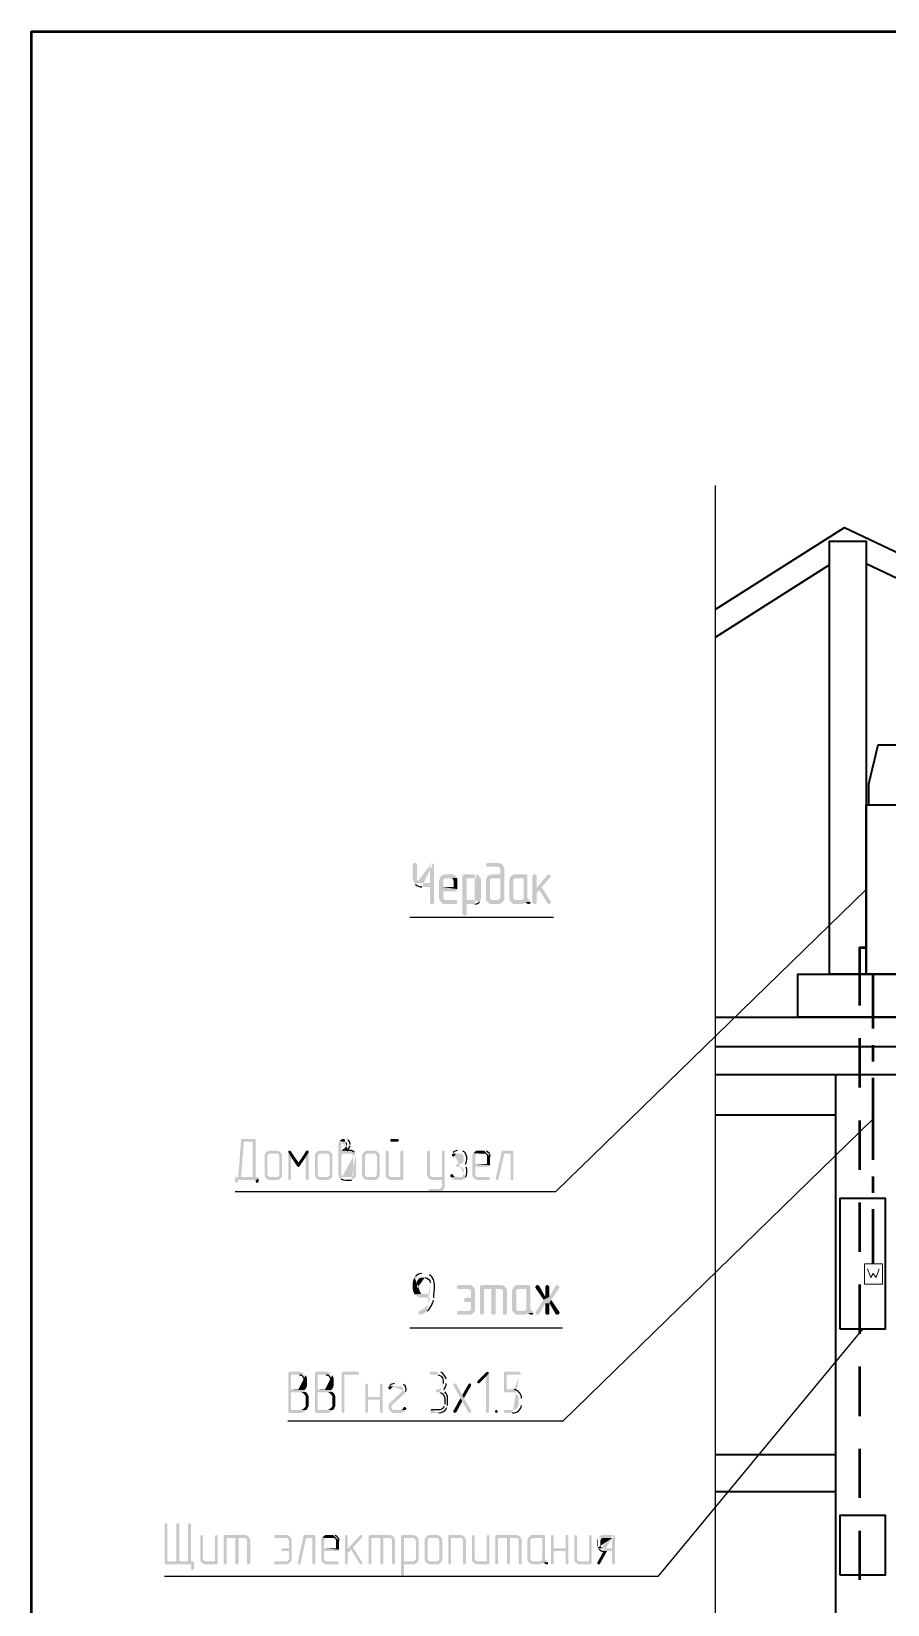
# Model space of a CAD drawing. Header units: millimetres. Extents: x -211 to 10565, y -2293 to 2244.
# Drawn here: x 4549.2 to 4614.4, y 141.4 to 261.1 of the extents above; entities that cross this region are included whole.
import ezdxf

# ---------------------------------------------------------------- set-up
doc = ezdxf.new("R2010")
doc.units = ezdxf.units.MM
doc.layers.add('PDF _Геометрия', color=7, linetype='Continuous')
doc.layers.add('PDF _Сплошная заливка', color=7, linetype='Continuous')

msp = doc.modelspace()

# ---------------------------------------------------------------- hatches: boundary and pattern name
at = {"layer": 'PDF _Сплошная заливка', "transparency": 33554559}
for points in [[(4578.39, 197.83), (4578.35, 197.83), (4578.27, 197.79), (4578.27, 197.77), (4578.22, 197.68), (4578.22, 196.63), (4578.25, 196.56), (4578.27, 196.44), (4578.29, 196.44), (4578.33, 196.35), (4578.37, 196.29), (4578.92, 196.31), (4578.88, 196.31), (4578.8, 196.33), (4578.73, 196.37), (4578.65, 196.44), (4578.63, 196.46), (4578.58, 196.54), (4578.54, 196.61), (4578.54, 197.73), (4578.5, 197.79), (4578.46, 197.81)], [(4584.7, 197.83), (4583.89, 197.83), (4583.83, 197.79), (4583.83, 197.77), (4583.79, 197.68), (4583.79, 197.66), (4583.83, 197.58), (4583.85, 197.56), (4583.96, 197.54), (4584.76, 197.54), (4584.83, 197.47), (4584.87, 197.45), (4584.89, 197.37), (4584.89, 196.96), (4584.25, 196.96), (4584.09, 196.92), (4584, 196.88), (4583.94, 196.82), (4583.92, 196.82), (4583.87, 196.73), (4583.83, 196.67), (4584.89, 196.67), (4584.89, 195.19), (4584.87, 195.12), (4584.83, 195.06), (4584.78, 195.02), (4584.7, 195), (4584.28, 195), (4583.83, 194.98), (4583.87, 194.91), (4583.94, 194.85), (4583.96, 194.83), (4584.02, 194.76), (4584.11, 194.72), (4584.19, 194.7), (4584.74, 194.7), (4584.83, 194.72), (4584.91, 194.74), (4585, 194.79), (4585.06, 194.85), (4585.12, 194.93), (4585.16, 195), (4585.19, 195.08), (4585.19, 197.47), (4585.14, 197.56), (4585.1, 197.62), (4585.06, 197.71), (4585.04, 197.73), (4584.95, 197.77), (4584.89, 197.81), (4584.8, 197.83)], [(4581.17, 196.96), (4580.68, 196.96), (4580.51, 196.92), (4580.45, 196.88), (4580.38, 196.82), (4580.36, 196.82), (4580.28, 196.65), (4580.26, 196.56), (4580.23, 196.48), (4580.23, 195.15), (4580.26, 195.06), (4580.28, 194.98), (4580.32, 194.91), (4580.38, 194.85), (4580.4, 194.83), (4580.47, 194.76), (4580.55, 194.72), (4580.64, 194.7), (4581.52, 194.7), (4581.59, 194.74), (4581.61, 194.76), (4581.63, 194.85), (4581.63, 194.89), (4581.59, 194.95), (4581.57, 194.98), (4581.48, 195), (4580.72, 195), (4580.59, 195.06), (4580.57, 195.1), (4580.55, 195.19), (4580.55, 195.67), (4581.48, 195.67), (4581.57, 195.7), (4581.63, 195.76), (4581.63, 195.84), (4580.55, 195.99), (4580.55, 196.54), (4580.59, 196.61), (4580.64, 196.65), (4580.72, 196.67), (4581.17, 196.67), (4581.59, 196.69), (4581.5, 196.82), (4581.48, 196.84), (4581.4, 196.9), (4581.33, 196.94), (4581.25, 196.96)], [(4581.59, 196.69), (4581.17, 196.67), (4581.21, 196.65), (4581.27, 196.61), (4581.31, 196.56), (4581.33, 196.48), (4581.33, 195.99), (4580.55, 195.99), (4581.63, 195.84), (4581.63, 196.61)], [(4583.37, 196.69), (4582.94, 196.67), (4582.99, 196.65), (4583.05, 196.61), (4583.09, 196.56), (4583.11, 196.5), (4583.11, 195.19), (4583.05, 195.06), (4583.03, 195.04), (4582.94, 195), (4582.33, 195), (4583.34, 194.93), (4583.39, 195.02), (4583.41, 195.1), (4583.41, 196.61)], [(4583.83, 196.67), (4583.81, 196.58), (4583.79, 196.48), (4583.79, 195.17), (4583.81, 195.06), (4583.83, 194.98), (4584.28, 195), (4584.15, 195.06), (4584.13, 195.1), (4584.11, 195.19), (4584.11, 196.54), (4584.15, 196.61), (4584.19, 196.65), (4584.28, 196.67), (4584.89, 196.67)], [(4585.65, 196.73), (4585.61, 196.65), (4585.59, 196.56), (4585.57, 196.48), (4585.57, 195.15), (4585.59, 195.06), (4585.61, 194.98), (4585.65, 194.91), (4585.71, 194.85), (4585.74, 194.83), (4585.8, 194.76), (4585.88, 194.72), (4585.97, 194.7), (4586.52, 194.7), (4586.6, 194.72), (4586.69, 194.74), (4586.75, 194.79), (4586.82, 194.85), (4587.2, 194.85), (4587.2, 194.87), (4587.15, 194.95), (4587.09, 195), (4586.05, 195), (4585.93, 195.06), (4585.91, 195.1), (4585.88, 195.19), (4585.88, 196.54), (4585.93, 196.61), (4585.97, 196.65), (4586.05, 196.67), (4586.67, 196.67)], [(4586.82, 196.96), (4586.01, 196.96), (4585.84, 196.92), (4585.78, 196.88), (4585.71, 196.82), (4585.69, 196.82), (4585.65, 196.73), (4586.67, 196.67), (4586.67, 195.19), (4586.65, 195.12), (4586.6, 195.06), (4586.58, 195.04), (4586.5, 195), (4586.05, 195), (4587.09, 195), (4587.07, 195), (4587.01, 195.06), (4586.98, 195.1), (4586.96, 195.19), (4586.96, 196.82), (4586.94, 196.9), (4586.9, 196.94)], [(4587.51, 196.96), (4587.47, 196.96), (4587.39, 196.92), (4587.39, 196.9), (4587.34, 196.82), (4587.34, 194.85), (4587.41, 194.72), (4587.43, 194.72), (4587.51, 194.7), (4587.53, 194.7), (4587.62, 194.74), (4587.64, 194.76), (4587.66, 194.85), (4587.66, 195.55), (4587.85, 195.78), (4587.66, 195.93), (4587.66, 196.86), (4587.62, 196.92), (4587.6, 196.94)], [(4588.59, 196.96), (4588.47, 196.9), (4587.66, 195.93), (4587.85, 195.78), (4588.47, 194.79), (4588.53, 194.72), (4588.59, 194.7), (4588.61, 194.7), (4588.7, 194.74), (4588.72, 194.79), (4588.74, 194.85), (4588.72, 194.93), (4588.04, 195.99), (4588.72, 196.75), (4588.76, 196.82), (4588.74, 196.84), (4588.7, 196.92), (4588.68, 196.94)], [(4587.2, 194.85), (4586.82, 194.85), (4586.82, 194.83), (4586.88, 194.76), (4587.01, 194.7), (4587.09, 194.7), (4587.15, 194.74), (4587.17, 194.76)], [(4566.27, 176.71), (4566.04, 176.61), (4566.04, 173.92), (4564.79, 173.92), (4564.72, 173.88), (4564.7, 173.79), (4564.7, 173.58), (4564.72, 173.5), (4564.81, 173.48), (4564.87, 173.5), (4564.91, 173.58), (4564.91, 173.69), (4566.27, 173.69), (4566.48, 173.79), (4566.48, 173.82), (4566.46, 173.9), (4566.37, 173.92), (4566.27, 173.92)], [(4566.16, 176.82), (4565.21, 176.82), (4565.17, 176.8), (4565.15, 176.71), (4564.94, 173.92), (4565.15, 173.92), (4565.36, 176.61), (4566.04, 176.61), (4566.27, 176.71), (4566.27, 176.74), (4566.23, 176.8)], [(4577.06, 176.82), (4576.59, 176.82), (4576.53, 176.78), (4576.51, 176.71), (4576.53, 176.63), (4576.62, 176.61), (4577.06, 176.61), (4577.14, 176.63), (4577.17, 176.71), (4577.12, 176.8)], [(4567.01, 175.72), (4566.97, 175.66), (4566.95, 175.57), (4566.95, 174.05), (4566.97, 173.96), (4567.01, 173.88), (4567.39, 173.92), (4567.31, 173.92), (4567.22, 173.98), (4567.18, 174.05), (4567.16, 174.13), (4567.16, 175.49), (4567.18, 175.57), (4567.22, 175.64), (4567.31, 175.7), (4567.83, 175.7)], [(4567.83, 175.93), (4567.28, 175.93), (4567.2, 175.89), (4567.14, 175.85), (4567.01, 175.72), (4567.83, 175.7), (4567.92, 175.7), (4568, 175.64), (4568.05, 175.57), (4568.07, 175.49), (4568.07, 174.13), (4568.05, 174.05), (4568, 173.98), (4567.92, 173.92), (4567.39, 173.92), (4567.01, 173.88), (4567.07, 173.82), (4567.2, 173.73), (4567.28, 173.69), (4567.92, 173.69), (4568, 173.71), (4568.09, 173.75), (4568.22, 173.88), (4568.26, 173.96), (4568.28, 174.05), (4568.28, 175.57), (4568.26, 175.66), (4568.22, 175.74), (4568.15, 175.8), (4568.09, 175.85), (4567.92, 175.93)], [(4568.85, 175.93), (4568.77, 175.91), (4568.74, 175.83), (4568.96, 175.44), (4569.42, 174.75), (4569.53, 175.02), (4568.93, 175.89), (4568.89, 175.93)], [(4568.74, 175.83), (4568.74, 173.79), (4568.77, 173.71), (4568.85, 173.69), (4568.93, 173.71), (4568.96, 173.79), (4568.96, 175.44)], [(4570.2, 175.93), (4570.16, 175.93), (4570.1, 175.89), (4569.53, 175.02), (4569.42, 174.75), (4569.44, 174.73), (4569.53, 174.68), (4569.55, 174.68), (4569.61, 174.75), (4570.08, 175.44), (4570.31, 175.83), (4570.27, 175.91)], [(4570.31, 175.83), (4570.08, 175.44), (4570.08, 173.79), (4570.12, 173.71), (4570.18, 173.69), (4570.27, 173.71), (4570.31, 173.79)], [(4570.84, 175.72), (4570.8, 175.66), (4570.78, 175.57), (4570.78, 174.05), (4570.8, 173.96), (4570.84, 173.88), (4571.22, 173.92), (4571.14, 173.92), (4571.05, 173.98), (4571.01, 174.05), (4570.99, 174.13), (4570.99, 175.49), (4571.01, 175.57), (4571.05, 175.64), (4571.14, 175.7), (4571.66, 175.7)], [(4571.66, 175.93), (4571.11, 175.93), (4571.03, 175.89), (4570.97, 175.85), (4570.9, 175.78), (4570.84, 175.72), (4571.66, 175.7), (4571.75, 175.7), (4571.83, 175.64), (4571.88, 175.57), (4571.9, 175.49), (4571.9, 174.13), (4571.88, 174.05), (4571.83, 173.98), (4571.75, 173.92), (4571.22, 173.92), (4570.84, 173.88), (4570.9, 173.82), (4571.03, 173.73), (4571.11, 173.69), (4571.75, 173.69), (4571.83, 173.71), (4571.92, 173.75), (4571.98, 173.82), (4572.05, 173.88), (4572.09, 173.96), (4572.11, 174.05), (4572.11, 175.57), (4572.09, 175.66), (4572.05, 175.74), (4571.98, 175.8), (4571.92, 175.85), (4571.83, 175.89), (4571.75, 175.93)], [(4574.44, 175.72), (4574.39, 175.66), (4574.37, 175.57), (4574.37, 174.05), (4574.39, 173.96), (4574.44, 173.88), (4574.82, 173.92), (4574.73, 173.92), (4574.65, 173.98), (4574.61, 174.05), (4574.58, 174.13), (4574.58, 175.49), (4574.61, 175.57), (4574.65, 175.64), (4574.73, 175.7), (4575.26, 175.7)], [(4575.26, 175.93), (4574.71, 175.93), (4574.63, 175.89), (4574.56, 175.85), (4574.44, 175.72), (4575.26, 175.7), (4575.35, 175.7), (4575.43, 175.64), (4575.47, 175.57), (4575.49, 175.49), (4575.49, 174.13), (4575.47, 174.05), (4575.43, 173.98), (4575.35, 173.92), (4574.82, 173.92), (4574.44, 173.88), (4574.5, 173.82), (4574.56, 173.77), (4574.63, 173.73), (4574.71, 173.69), (4575.35, 173.69), (4575.43, 173.71), (4575.52, 173.75), (4575.58, 173.82), (4575.64, 173.88), (4575.68, 173.96), (4575.71, 174.05), (4575.71, 175.57), (4575.68, 175.66), (4575.64, 175.74), (4575.58, 175.8), (4575.52, 175.85), (4575.35, 175.93)], [(4576.28, 175.93), (4576.19, 175.89), (4576.17, 175.83), (4576.17, 174.05), (4576.19, 173.96), (4576.23, 173.9), (4576.62, 173.92), (4576.53, 173.92), (4576.45, 173.98), (4576.4, 174.05), (4576.38, 174.13), (4576.38, 175.83), (4576.34, 175.91)], [(4577.4, 175.93), (4577.31, 175.89), (4577.29, 175.83), (4577.29, 173.92), (4576.62, 173.92), (4576.23, 173.9), (4576.3, 173.82), (4576.36, 173.77), (4576.53, 173.69), (4577.42, 173.69), (4577.48, 173.73), (4577.5, 173.79), (4577.5, 175.83), (4577.46, 175.91)], [(4579.43, 175.93), (4579.35, 175.89), (4579.32, 175.83), (4579.32, 174.05), (4579.35, 173.96), (4579.39, 173.9), (4579.77, 173.92), (4579.68, 173.92), (4579.6, 173.98), (4579.56, 174.05), (4579.54, 174.13), (4579.54, 175.83), (4579.49, 175.91)], [(4580.55, 175.93), (4580.47, 175.89), (4580.45, 175.83), (4580.45, 173.92), (4579.77, 173.92), (4579.39, 173.9), (4579.45, 173.82), (4579.51, 173.77), (4579.68, 173.69), (4580.45, 173.69), (4580.45, 173.24), (4580.42, 173.16), (4580.38, 173.07), (4580.3, 173.03), (4580.21, 173.01), (4579.54, 173.01), (4579.45, 172.99), (4579.43, 172.91), (4579.45, 172.82), (4579.54, 172.8), (4580.3, 172.8), (4580.38, 172.82), (4580.47, 172.86), (4580.53, 172.93), (4580.59, 172.99), (4580.64, 173.07), (4580.66, 173.16), (4580.66, 175.83), (4580.62, 175.91)], [(4581.25, 175.7), (4581.21, 175.61), (4581.21, 175.59), (4581.23, 175.51), (4581.31, 175.47), (4581.36, 175.49), (4581.38, 175.49), (4581.42, 175.55), (4581.44, 175.59), (4581.5, 175.66), (4581.55, 175.7), (4581.86, 175.7)], [(4582.84, 175.72), (4582.79, 175.66), (4582.77, 175.57), (4582.77, 174.05), (4582.79, 173.96), (4582.84, 173.88), (4582.9, 173.82), (4582.96, 173.77), (4583.05, 173.73), (4583.11, 173.69), (4584, 173.69), (4584.09, 173.73), (4584.11, 173.79), (4584.06, 173.88), (4584, 173.92), (4583.13, 173.92), (4583.05, 173.98), (4583.01, 174.05), (4582.99, 174.13), (4582.99, 174.7), (4584.02, 174.7), (4584.09, 174.73), (4584.11, 174.81), (4582.99, 174.92), (4582.99, 175.49), (4583.01, 175.57), (4583.05, 175.64), (4583.13, 175.7), (4583.66, 175.7)], [(4585.78, 175.93), (4585.1, 175.93), (4585.04, 175.91), (4585, 175.85), (4584.55, 173.82), (4584.55, 173.79), (4584.57, 173.71), (4584.66, 173.69), (4584.72, 173.71), (4584.76, 173.77), (4585.19, 175.7), (4585.67, 175.7), (4585.88, 175.83), (4585.88, 175.85), (4585.86, 175.91)], [(4585.88, 175.83), (4585.67, 175.7), (4585.67, 173.79), (4585.69, 173.71), (4585.78, 173.69), (4585.86, 173.71), (4585.88, 173.79)], [(4566.48, 173.79), (4566.27, 173.69), (4566.27, 173.58), (4566.29, 173.5), (4566.37, 173.48), (4566.46, 173.5), (4566.48, 173.58)], [(4581.21, 174.15), (4581.12, 174.11), (4581.08, 174.05), (4581.08, 174.01), (4581.1, 173.98), (4581.14, 173.9), (4581.52, 173.92), (4581.46, 173.92), (4581.38, 173.96), (4581.33, 174.01), (4581.29, 174.07), (4581.27, 174.11)], [(4582.5, 165.69), (4581.67, 165.69), (4581.61, 165.63), (4581.57, 165.54), (4581.57, 165.5), (4581.61, 165.44), (4581.63, 165.41), (4581.74, 165.39), (4582.5, 165.39), (4582.54, 165.37), (4582.6, 165.33), (4582.65, 165.29), (4582.67, 165.2), (4582.67, 164.72), (4582.27, 164.72), (4582.22, 164.7), (4582.16, 164.65), (4582.14, 164.63), (4582.12, 164.57), (4582.12, 164.53), (4582.16, 164.44), (4582.18, 164.42), (4582.27, 164.4), (4582.67, 164.4), (4582.67, 163.91), (4582.65, 163.85), (4582.6, 163.79), (4582.58, 163.76), (4582.5, 163.72), (4581.67, 163.72), (4581.61, 163.68), (4581.61, 163.66), (4581.57, 163.57), (4581.57, 163.55), (4581.61, 163.47), (4581.63, 163.45), (4581.74, 163.43), (4582.52, 163.43), (4582.6, 163.45), (4582.69, 163.47), (4582.75, 163.51), (4582.84, 163.57), (4582.86, 163.57), (4582.9, 163.66), (4582.94, 163.72), (4582.96, 163.81), (4582.96, 165.33), (4582.92, 165.41), (4582.84, 165.54), (4582.82, 165.56), (4582.73, 165.63), (4582.67, 165.67), (4582.58, 165.69)], [(4584.91, 165.69), (4583.49, 165.69), (4583.41, 165.67), (4583.37, 165.63), (4583.34, 165.54), (4583.34, 163.57), (4583.37, 163.53), (4583.41, 163.45), (4583.43, 163.45), (4583.51, 163.43), (4583.54, 163.43), (4583.62, 163.47), (4583.64, 163.49), (4583.66, 163.57), (4583.66, 165.39), (4584.91, 165.39), (4585.35, 165.41), (4585.31, 165.48), (4585.25, 165.54), (4585.25, 165.56), (4585.16, 165.63), (4585.1, 165.67), (4585.02, 165.69)], [(4584.53, 165.39), (4584.21, 165.39), (4584.21, 163.57), (4584.23, 163.53), (4584.28, 163.45), (4584.3, 163.45), (4584.38, 163.43), (4584.4, 163.43), (4584.49, 163.47), (4584.51, 163.49), (4584.53, 163.57)], [(4585.35, 165.41), (4584.91, 165.39), (4584.97, 165.37), (4585.04, 165.33), (4585.08, 165.29), (4585.1, 165.2), (4585.1, 163.53), (4585.14, 163.45), (4585.16, 163.45), (4585.25, 163.43), (4585.29, 163.43), (4585.35, 163.47), (4585.38, 163.49), (4585.4, 163.57), (4585.4, 165.33)], [(4585.86, 165.46), (4585.82, 165.37), (4585.8, 165.29), (4585.78, 165.2), (4585.78, 163.87), (4585.8, 163.79), (4585.82, 163.7), (4585.86, 163.64), (4585.93, 163.57), (4585.95, 163.55), (4586.01, 163.49), (4586.1, 163.45), (4586.18, 163.43), (4586.73, 163.43), (4586.82, 163.45), (4586.9, 163.47), (4586.96, 163.51), (4587.03, 163.57), (4587.41, 163.57), (4587.41, 163.59), (4587.37, 163.68), (4587.3, 163.72), (4586.26, 163.72), (4586.14, 163.79), (4586.12, 163.83), (4586.1, 163.91), (4586.1, 165.27), (4586.14, 165.33), (4586.18, 165.37), (4586.26, 165.39), (4586.88, 165.39)], [(4587.03, 165.69), (4586.22, 165.69), (4586.14, 165.67), (4586.05, 165.65), (4585.99, 165.61), (4585.93, 165.54), (4585.91, 165.54), (4585.86, 165.46), (4586.88, 165.39), (4586.88, 163.91), (4586.86, 163.85), (4586.82, 163.79), (4586.79, 163.76), (4586.71, 163.72), (4586.26, 163.72), (4587.3, 163.72), (4587.28, 163.72), (4587.22, 163.79), (4587.2, 163.83), (4587.17, 163.91), (4587.17, 165.54), (4587.15, 165.63), (4587.11, 165.67)], [(4587.72, 165.69), (4587.68, 165.69), (4587.6, 165.63), (4587.56, 165.54), (4587.56, 165.5), (4587.58, 165.46), (4588.19, 164.57), (4588.63, 164.8), (4588.32, 164.8), (4587.85, 165.63), (4587.81, 165.67)], [(4589.23, 165.69), (4589.14, 165.67), (4589.12, 165.63), (4588.63, 164.8), (4588.19, 164.57), (4587.6, 163.66), (4587.56, 163.59), (4587.58, 163.55), (4587.62, 163.47), (4587.64, 163.45), (4587.72, 163.43), (4587.79, 163.45), (4587.85, 163.49), (4588.32, 164.31), (4588.63, 164.31), (4588.76, 164.57), (4589.38, 165.46), (4589.4, 165.54), (4589.4, 165.58), (4589.33, 165.65), (4589.31, 165.67)], [(4588.47, 165.69), (4588.44, 165.69), (4588.36, 165.65), (4588.34, 165.63), (4588.32, 165.54), (4588.32, 164.8), (4588.63, 164.8), (4588.63, 165.54), (4588.61, 165.58), (4588.57, 165.65), (4588.55, 165.67)], [(4588.63, 164.31), (4588.32, 164.31), (4588.32, 163.53), (4588.38, 163.45), (4588.47, 163.43), (4588.51, 163.43), (4588.59, 163.47), (4588.61, 163.49), (4588.63, 163.57)], [(4588.76, 164.57), (4588.63, 164.31), (4589.1, 163.49), (4589.16, 163.45), (4589.23, 163.43), (4589.27, 163.43), (4589.33, 163.47), (4589.38, 163.49), (4589.4, 163.57), (4589.4, 163.62), (4589.38, 163.66)], [(4587.41, 163.57), (4587.03, 163.57), (4587.03, 163.55), (4587.09, 163.49), (4587.13, 163.47), (4587.22, 163.43), (4587.3, 163.43), (4587.37, 163.47), (4587.39, 163.49)], [(4569.53, 159.09), (4568.83, 159.09), (4568.77, 159.07), (4568.74, 158.98), (4568.74, 156.04), (4568.77, 155.98), (4568.85, 155.96), (4569.7, 155.96), (4569.87, 156), (4569.95, 156.04), (4570.03, 156.1), (4570.1, 156.17), (4568.96, 156.19), (4568.96, 157.52), (4569.63, 157.52), (4570.08, 157.56), (4570.01, 157.63), (4569.95, 157.67), (4569.97, 157.69), (4568.96, 157.75), (4568.96, 158.88), (4569.53, 158.88), (4569.99, 158.9), (4569.93, 158.96), (4569.87, 159), (4569.78, 159.05), (4569.61, 159.09)], [(4571.56, 159.09), (4570.86, 159.09), (4570.8, 159.07), (4570.78, 158.98), (4570.78, 156.04), (4570.8, 155.98), (4570.88, 155.96), (4571.73, 155.96), (4571.9, 156), (4571.98, 156.04), (4572.07, 156.1), (4572.13, 156.17), (4570.99, 156.19), (4570.99, 157.52), (4571.66, 157.52), (4572.11, 157.56), (4572.05, 157.63), (4571.98, 157.67), (4572, 157.69), (4570.99, 157.75), (4570.99, 158.88), (4571.56, 158.88), (4572.02, 158.9), (4571.96, 158.96), (4571.9, 159), (4571.81, 159.05), (4571.64, 159.09)], [(4574.03, 159.09), (4572.89, 159.09), (4572.83, 159.07), (4572.81, 158.98), (4572.81, 156.06), (4572.83, 155.98), (4572.91, 155.96), (4573, 155.98), (4573.02, 156.06), (4573.02, 158.88), (4574.03, 158.88), (4574.12, 158.9), (4574.14, 158.98), (4574.1, 159.07)], [(4574.71, 158.2), (4574.63, 158.16), (4574.61, 158.09), (4574.61, 156.06), (4574.63, 155.98), (4574.71, 155.96), (4574.8, 155.98), (4574.82, 156.06), (4574.82, 156.97), (4575.73, 156.97), (4574.82, 157.18), (4574.82, 158.09), (4574.77, 158.18)], [(4575.83, 158.2), (4575.75, 158.16), (4575.73, 158.09), (4575.73, 157.18), (4574.82, 157.18), (4575.73, 156.97), (4575.73, 156.06), (4575.75, 155.98), (4575.83, 155.96), (4575.92, 155.98), (4575.94, 156.06), (4575.94, 158.09), (4575.9, 158.18)], [(4581.44, 158.2), (4581.36, 158.18), (4581.31, 158.09), (4581.33, 158.03), (4581.86, 157.08), (4581.99, 156.84), (4582.46, 156.02), (4582.48, 156), (4582.56, 155.96), (4582.65, 155.98), (4582.67, 156.06), (4582.67, 156.13), (4582.12, 157.08), (4581.99, 157.31), (4581.55, 158.14), (4581.52, 158.18)], [(4582.56, 158.2), (4582.5, 158.18), (4582.46, 158.14), (4581.99, 157.31), (4582.12, 157.08), (4582.67, 158.03), (4582.67, 158.09), (4582.65, 158.18)], [(4583.92, 159.09), (4583.83, 159.07), (4583.15, 158.39), (4583.13, 158.3), (4583.15, 158.24), (4583.24, 158.2), (4583.32, 158.24), (4583.79, 158.71), (4584.02, 158.98), (4583.98, 159.07)], [(4584.02, 158.98), (4583.79, 158.71), (4583.79, 156.06), (4583.83, 155.98), (4583.92, 155.96), (4583.98, 155.98), (4584, 155.98), (4584.02, 156.06)], [(4570.08, 157.56), (4569.63, 157.52), (4569.72, 157.52), (4569.8, 157.5), (4569.87, 157.46), (4569.95, 157.39), (4569.99, 157.33), (4570.06, 157.25), (4570.08, 157.16), (4570.08, 156.53), (4570.06, 156.44), (4570.01, 156.38), (4569.95, 156.32), (4569.89, 156.25), (4569.8, 156.21), (4569.72, 156.19), (4568.96, 156.19), (4570.1, 156.17), (4570.16, 156.23), (4570.2, 156.29), (4570.25, 156.38), (4570.29, 156.46), (4570.31, 156.55), (4570.31, 157.16), (4570.29, 157.25), (4570.25, 157.33), (4570.2, 157.42), (4570.2, 157.44), (4570.14, 157.5)], [(4572.11, 157.56), (4571.66, 157.52), (4571.75, 157.52), (4571.83, 157.5), (4571.9, 157.46), (4571.98, 157.39), (4572.02, 157.33), (4572.09, 157.25), (4572.11, 157.16), (4572.11, 156.53), (4572.09, 156.44), (4572.05, 156.38), (4571.98, 156.32), (4571.92, 156.25), (4571.83, 156.21), (4571.75, 156.19), (4570.99, 156.19), (4572.13, 156.17), (4572.19, 156.23), (4572.24, 156.29), (4572.32, 156.46), (4572.34, 156.55), (4572.34, 157.16), (4572.32, 157.25), (4572.24, 157.42), (4572.24, 157.44), (4572.17, 157.5)], [(4576.4, 157.97), (4576.38, 157.9), (4576.36, 157.86), (4576.4, 157.78), (4576.49, 157.75), (4576.53, 157.75), (4576.62, 157.88), (4576.68, 157.92), (4576.74, 157.97), (4577.27, 157.97)], [(4581.86, 157.08), (4581.33, 156.13), (4581.31, 156.06), (4581.36, 155.98), (4581.44, 155.96), (4581.5, 155.98), (4581.55, 156.02), (4581.99, 156.84)], [(4577.61, 156.4), (4577.57, 156.4), (4577.5, 156.34), (4577.48, 156.27), (4577.42, 156.23), (4577.36, 156.19), (4576.83, 156.19), (4577.67, 156.17), (4577.72, 156.25), (4577.74, 156.29), (4577.69, 156.38)], [(4584.59, 156.19), (4584.66, 156.15), (4584.7, 156.06), (4584.68, 156), (4584.59, 155.96), (4584.51, 155.98), (4584.49, 156.06), (4584.51, 156.15), (4584.57, 156.19)], [(4559.43, 147.56), (4559.35, 147.53), (4559.33, 147.45), (4559.33, 144.51), (4559.35, 144.44), (4559.43, 144.42), (4561.34, 144.42), (4561.34, 144.09), (4561.38, 144), (4561.44, 143.98), (4561.53, 144.02), (4561.57, 144.09), (4561.57, 144.55), (4561.53, 144.64), (4561.44, 144.66), (4559.54, 144.66), (4559.54, 147.45), (4559.5, 147.53)], [(4560.32, 147.56), (4560.26, 147.53), (4560.22, 147.45), (4560.22, 144.66), (4559.54, 144.66), (4560.45, 144.66), (4560.45, 147.45), (4560.41, 147.53)], [(4561.23, 147.56), (4561.15, 147.53), (4561.11, 147.45), (4561.11, 144.66), (4560.45, 144.66), (4561.34, 144.66), (4561.34, 147.45), (4561.3, 147.53)], [(4562.14, 146.67), (4562.06, 146.62), (4562.04, 146.56), (4562.04, 144.78), (4562.06, 144.7), (4562.1, 144.61), (4562.48, 144.66), (4562.4, 144.66), (4562.31, 144.72), (4562.27, 144.78), (4562.25, 144.87), (4562.25, 146.56), (4562.21, 146.65)], [(4563.26, 146.67), (4563.18, 146.62), (4563.16, 146.56), (4563.16, 144.66), (4562.48, 144.66), (4562.1, 144.61), (4562.16, 144.55), (4562.23, 144.51), (4562.29, 144.47), (4562.37, 144.42), (4563.28, 144.42), (4563.35, 144.47), (4563.37, 144.53), (4563.37, 146.56), (4563.33, 146.65)], [(4565.4, 146.67), (4563.92, 146.67), (4563.86, 146.62), (4563.83, 146.56), (4563.83, 144.53), (4563.86, 144.44), (4563.94, 144.42), (4564.03, 144.44), (4564.05, 144.53), (4564.05, 146.43), (4565.4, 146.43), (4565.78, 146.48), (4565.72, 146.54), (4565.65, 146.58), (4565.49, 146.67)], [(4564.96, 146.43), (4564.72, 146.43), (4564.72, 144.53), (4564.77, 144.44), (4564.83, 144.42), (4564.91, 144.44), (4564.96, 144.53)], [(4565.78, 146.48), (4565.4, 146.43), (4565.49, 146.43), (4565.61, 146.31), (4565.61, 144.53), (4565.65, 144.44), (4565.74, 144.42), (4565.8, 144.44), (4565.82, 144.44), (4565.85, 144.53), (4565.85, 146.31), (4565.8, 146.39)], [(4568.55, 146.67), (4567.75, 146.67), (4567.69, 146.62), (4567.66, 146.56), (4567.69, 146.48), (4567.77, 146.43), (4568.64, 146.43), (4568.72, 146.37), (4568.77, 146.31), (4568.79, 146.22), (4568.79, 145.65), (4568.32, 145.65), (4568.24, 145.61), (4568.22, 145.55), (4568.24, 145.46), (4568.26, 145.46), (4568.32, 145.44), (4568.79, 145.44), (4568.79, 144.87), (4568.77, 144.78), (4568.72, 144.72), (4568.64, 144.66), (4567.75, 144.66), (4567.69, 144.61), (4567.66, 144.53), (4567.69, 144.44), (4567.77, 144.42), (4568.64, 144.42), (4568.72, 144.47), (4568.81, 144.49), (4568.87, 144.55), (4568.93, 144.61), (4568.98, 144.7), (4569, 144.78), (4569, 146.31), (4568.98, 146.39), (4568.93, 146.48), (4568.87, 146.54), (4568.81, 146.58), (4568.64, 146.67)], [(4570.69, 146.67), (4570.01, 146.67), (4569.95, 146.65), (4569.91, 146.58), (4569.46, 144.55), (4569.46, 144.53), (4569.48, 144.44), (4569.57, 144.42), (4569.63, 144.44), (4569.68, 144.51), (4570.1, 146.43), (4570.59, 146.43), (4570.8, 146.56), (4570.8, 146.58), (4570.78, 146.65)], [(4570.8, 146.56), (4570.59, 146.43), (4570.59, 144.53), (4570.61, 144.44), (4570.69, 144.42), (4570.78, 144.44), (4570.8, 144.53)], [(4571.33, 146.45), (4571.28, 146.39), (4571.26, 146.31), (4571.26, 144.78), (4571.28, 144.7), (4571.33, 144.61), (4571.39, 144.55), (4571.45, 144.51), (4571.54, 144.47), (4571.6, 144.42), (4572.49, 144.42), (4572.57, 144.47), (4572.6, 144.53), (4572.55, 144.61), (4572.49, 144.66), (4571.62, 144.66), (4571.54, 144.72), (4571.49, 144.78), (4571.47, 144.87), (4571.47, 145.44), (4572.51, 145.44), (4572.57, 145.46), (4572.6, 145.55), (4571.47, 145.65), (4571.47, 146.22), (4571.49, 146.31), (4571.54, 146.37), (4571.62, 146.43), (4572.15, 146.43)], [(4573.17, 146.67), (4573.08, 146.62), (4573.06, 146.56), (4573.06, 144.53), (4573.08, 144.44), (4573.17, 144.42), (4573.25, 144.44), (4573.27, 144.53), (4573.27, 145.27), (4573.53, 145.55), (4573.27, 145.61), (4573.27, 146.56), (4573.25, 146.65)], [(4574.29, 146.67), (4574.2, 146.62), (4573.27, 145.61), (4573.53, 145.55), (4574.2, 144.47), (4574.22, 144.44), (4574.29, 144.42), (4574.37, 144.44), (4574.39, 144.53), (4574.37, 144.59), (4573.67, 145.71), (4574.37, 146.48), (4574.39, 146.54), (4574.39, 146.56), (4574.37, 146.62)], [(4576.43, 146.67), (4574.94, 146.67), (4574.88, 146.62), (4574.86, 146.56), (4574.86, 144.53), (4574.88, 144.44), (4574.97, 144.42), (4575.05, 144.44), (4575.07, 144.53), (4575.07, 146.43), (4576.43, 146.43), (4576.81, 146.48), (4576.74, 146.54), (4576.68, 146.58), (4576.59, 146.62), (4576.51, 146.67)], [(4575.98, 146.43), (4575.75, 146.43), (4575.75, 144.53), (4575.79, 144.44), (4575.85, 144.42), (4575.94, 144.44), (4575.98, 144.53)], [(4576.81, 146.48), (4576.43, 146.43), (4576.51, 146.43), (4576.57, 146.37), (4576.64, 146.31), (4576.64, 144.53), (4576.68, 144.44), (4576.76, 144.42), (4576.83, 144.44), (4576.85, 144.44), (4576.87, 144.53), (4576.87, 146.31), (4576.83, 146.39)], [(4578.22, 146.67), (4577.42, 146.67), (4577.36, 146.62), (4577.34, 146.56), (4577.34, 143.64), (4577.36, 143.56), (4577.44, 143.53), (4577.5, 143.56), (4577.55, 143.64), (4577.55, 144.42), (4578.31, 144.42), (4578.39, 144.47), (4578.48, 144.51), (4578.54, 144.55), (4578.6, 144.61), (4577.55, 144.66), (4577.55, 146.43), (4578.22, 146.43), (4578.6, 146.48), (4578.54, 146.54), (4578.48, 146.58), (4578.39, 146.62), (4578.31, 146.67)], [(4578.6, 146.48), (4578.22, 146.43), (4578.31, 146.43), (4578.39, 146.37), (4578.44, 146.31), (4578.46, 146.22), (4578.46, 144.87), (4578.44, 144.78), (4578.31, 144.66), (4577.55, 144.66), (4578.6, 144.61), (4578.65, 144.7), (4578.67, 144.78), (4578.67, 146.31), (4578.65, 146.39)], [(4579.2, 146.45), (4579.15, 146.39), (4579.13, 146.31), (4579.13, 144.78), (4579.15, 144.7), (4579.2, 144.61), (4579.58, 144.66), (4579.49, 144.66), (4579.41, 144.72), (4579.37, 144.78), (4579.35, 144.87), (4579.35, 146.22), (4579.37, 146.31), (4579.41, 146.37), (4579.49, 146.43), (4580.02, 146.43)], [(4580.02, 146.67), (4579.47, 146.67), (4579.39, 146.62), (4579.32, 146.58), (4579.2, 146.45), (4580.02, 146.43), (4580.11, 146.43), (4580.19, 146.37), (4580.23, 146.31), (4580.26, 146.22), (4580.26, 144.87), (4580.23, 144.78), (4580.19, 144.72), (4580.11, 144.66), (4579.58, 144.66), (4579.2, 144.61), (4579.26, 144.55), (4579.32, 144.51), (4579.39, 144.47), (4579.47, 144.42), (4580.11, 144.42), (4580.19, 144.44), (4580.28, 144.49), (4580.34, 144.55), (4580.4, 144.61), (4580.45, 144.7), (4580.47, 144.78), (4580.47, 146.31), (4580.45, 146.39), (4580.4, 146.48), (4580.34, 146.54), (4580.28, 146.58), (4580.11, 146.67)], [(4581.82, 146.67), (4581.02, 146.67), (4580.95, 146.62), (4580.93, 146.56), (4580.93, 144.53), (4580.95, 144.44), (4581.04, 144.42), (4581.12, 144.44), (4581.14, 144.53), (4581.14, 146.43), (4581.82, 146.43), (4582.2, 146.48), (4582.14, 146.54), (4582.08, 146.58), (4581.91, 146.67)], [(4582.2, 146.48), (4581.82, 146.43), (4581.91, 146.43), (4581.99, 146.37), (4582.03, 146.31), (4582.05, 146.22), (4582.05, 144.53), (4582.08, 144.44), (4582.16, 144.42), (4582.24, 144.44), (4582.27, 144.53), (4582.27, 146.31), (4582.24, 146.39)], [(4582.84, 146.67), (4582.75, 146.62), (4582.73, 146.56), (4582.73, 144.78), (4582.75, 144.7), (4582.79, 144.61), (4583.18, 144.66), (4583.09, 144.66), (4583.01, 144.72), (4582.96, 144.78), (4582.94, 144.87), (4582.94, 146.56), (4582.9, 146.65)], [(4583.96, 146.67), (4583.87, 146.62), (4583.85, 146.56), (4583.85, 144.66), (4583.18, 144.66), (4582.79, 144.61), (4582.86, 144.55), (4582.99, 144.47), (4583.07, 144.42), (4583.98, 144.42), (4584.04, 144.47), (4584.06, 144.53), (4584.06, 146.56), (4584.02, 146.65)], [(4586.07, 146.67), (4584.59, 146.67), (4584.53, 146.62), (4584.51, 146.56), (4584.51, 144.53), (4584.53, 144.44), (4584.61, 144.42), (4584.7, 144.44), (4584.72, 144.53), (4584.72, 146.43), (4586.07, 146.43), (4586.46, 146.48), (4586.39, 146.54), (4586.33, 146.58), (4586.24, 146.62), (4586.16, 146.67)], [(4585.63, 146.43), (4585.4, 146.43), (4585.4, 144.53), (4585.44, 144.44), (4585.5, 144.42), (4585.59, 144.44), (4585.63, 144.53)], [(4586.46, 146.48), (4586.07, 146.43), (4586.16, 146.43), (4586.29, 146.31), (4586.29, 144.53), (4586.33, 144.44), (4586.41, 144.42), (4586.48, 144.44), (4586.5, 144.44), (4586.52, 144.53), (4586.52, 146.31), (4586.48, 146.39)], [(4587.03, 146.45), (4586.98, 146.39), (4586.96, 146.31), (4586.96, 144.78), (4586.98, 144.7), (4587.03, 144.61), (4587.09, 144.55), (4587.22, 144.47), (4587.3, 144.42), (4587.87, 144.42), (4588.04, 144.47), (4588.13, 144.51), (4588.19, 144.57), (4588.53, 144.59), (4588.44, 144.64), (4587.41, 144.66), (4587.32, 144.66), (4587.24, 144.72), (4587.2, 144.78), (4587.17, 144.87), (4587.17, 146.22), (4587.2, 146.31), (4587.24, 146.37), (4587.32, 146.43), (4588.08, 146.43)], [(4588.19, 146.67), (4587.3, 146.67), (4587.22, 146.62), (4587.15, 146.58), (4587.09, 146.52), (4587.03, 146.45), (4588.08, 146.43), (4588.08, 144.87), (4588.06, 144.78), (4588.02, 144.72), (4587.94, 144.66), (4587.41, 144.66), (4588.44, 144.64), (4588.4, 144.68), (4588.34, 144.74), (4588.32, 144.78), (4588.3, 144.87), (4588.3, 146.58), (4588.28, 146.65)], [(4588.85, 146.67), (4588.76, 146.62), (4588.74, 146.56), (4588.74, 144.53), (4588.76, 144.44), (4588.85, 144.42), (4588.93, 144.44), (4588.95, 144.53), (4588.95, 145.44), (4589.86, 145.44), (4588.95, 145.65), (4588.95, 146.56), (4588.91, 146.65)], [(4589.97, 146.67), (4589.88, 146.62), (4589.86, 146.56), (4589.86, 145.65), (4588.95, 145.65), (4589.86, 145.44), (4589.86, 144.53), (4589.88, 144.44), (4589.97, 144.42), (4590.05, 144.44), (4590.07, 144.53), (4590.07, 146.56), (4590.03, 146.65)], [(4590.62, 146.67), (4590.54, 146.62), (4590.52, 146.56), (4590.52, 144.78), (4590.54, 144.7), (4590.58, 144.61), (4590.96, 144.66), (4590.88, 144.66), (4590.79, 144.72), (4590.75, 144.78), (4590.73, 144.87), (4590.73, 146.56), (4590.69, 146.65)], [(4591.75, 146.67), (4591.66, 146.62), (4591.64, 146.56), (4591.64, 144.66), (4590.96, 144.66), (4590.58, 144.61), (4590.65, 144.55), (4590.71, 144.51), (4590.77, 144.47), (4590.86, 144.42), (4591.77, 144.42), (4591.83, 144.47), (4591.85, 144.53), (4591.85, 146.56), (4591.81, 146.65)], [(4592.76, 145.44), (4592.3, 144.59), (4592.27, 144.53), (4592.32, 144.44), (4592.4, 144.42), (4592.46, 144.44), (4592.49, 144.49), (4593.02, 145.44), (4593.4, 145.44)], [(4588.53, 144.59), (4588.19, 144.57), (4588.21, 144.53), (4588.28, 144.49), (4588.32, 144.47), (4588.38, 144.42), (4588.42, 144.42), (4588.51, 144.44), (4588.53, 144.53)]]:
    msp.add_hatch(color=256, dxfattribs=at).paths.add_polyline_path(points)
h = msp.add_hatch(color=256, dxfattribs=at)
h.paths.add_polyline_path([(4579.68, 197.83), (4579.66, 197.83), (4579.58, 197.79), (4579.56, 197.77), (4579.54, 197.68), (4579.54, 196.31), (4578.92, 196.31), (4578.37, 196.29), (4578.44, 196.2)], flags=0)
h.paths.add_polyline_path([(4578.92, 196.01), (4579.54, 196.01), (4579.54, 194.81), (4579.6, 194.72), (4579.62, 194.72), (4579.68, 194.7), (4579.73, 194.7), (4579.81, 194.74), (4579.83, 194.76), (4579.85, 194.85), (4579.85, 197.68), (4579.83, 197.73), (4579.79, 197.79), (4579.77, 197.81)], flags=0)
h = msp.add_hatch(color=256, dxfattribs=at)
h.paths.add_polyline_path([(4582.94, 196.96), (4582.16, 196.96), (4582.08, 196.94), (4582.03, 196.9), (4582.01, 196.82), (4582.01, 193.98), (4582.03, 193.94), (4582.08, 193.88), (4582.1, 193.85), (4582.18, 193.83), (4582.2, 193.83), (4582.29, 193.88), (4582.31, 193.9), (4582.33, 193.98), (4582.33, 194.7), (4582.94, 194.7)], flags=0)
h.paths.add_polyline_path([(4583.3, 194.87), (4583.34, 194.93), (4582.33, 195), (4582.33, 196.67), (4582.94, 196.67), (4583.37, 196.69), (4583.32, 196.75), (4583.28, 196.84), (4583.26, 196.84), (4583.18, 196.9), (4583.11, 196.94), (4583.03, 196.96)], flags=0)
h = msp.add_hatch(color=256, dxfattribs=at)
h.paths.add_polyline_path([(4572.64, 176.63), (4572.6, 176.57), (4572.57, 176.48), (4572.57, 174.05), (4572.6, 173.96), (4572.64, 173.9), (4573.02, 173.92), (4572.93, 173.92), (4572.85, 173.98), (4572.81, 174.05), (4572.79, 174.13), (4572.79, 175.49), (4572.81, 175.57), (4572.85, 175.64), (4572.93, 175.7), (4573.46, 175.7), (4573.84, 175.74), (4573.78, 175.8)], flags=0)
h.paths.add_polyline_path([(4573.15, 175.93), (4572.79, 175.93), (4572.79, 176.38), (4572.81, 176.48), (4572.85, 176.55), (4572.93, 176.59), (4573.02, 176.61)], flags=0)
h = msp.add_hatch(color=256, dxfattribs=at)
h.paths.add_polyline_path([(4573.02, 176.82), (4572.95, 176.82), (4572.85, 176.8), (4572.79, 176.76), (4572.7, 176.71), (4572.64, 176.63), (4573.02, 176.61), (4573.1, 176.59), (4573.17, 176.55), (4573.23, 176.48), (4573.23, 176.38), (4573.21, 176.29), (4573.19, 176.25), (4573.15, 176.21), (4573.08, 176.16), (4573.02, 176.1), (4572.95, 176.06), (4572.79, 175.93), (4573.15, 175.93), (4573.25, 176.02)], flags=0)
h.paths.add_polyline_path([(4573.46, 176.29), (4573.46, 176.4)], flags=0)
h.paths.add_polyline_path([(4573.27, 176.76), (4573.19, 176.8), (4573.1, 176.82)], flags=0)
h = msp.add_hatch(color=256, dxfattribs=at)
h.paths.add_polyline_path([(4573.84, 175.74), (4573.46, 175.7), (4573.55, 175.7), (4573.63, 175.64), (4573.67, 175.57), (4573.7, 175.49), (4573.7, 174.13), (4573.67, 174.05), (4573.63, 173.98), (4573.61, 173.98), (4573.55, 173.92), (4573.02, 173.92), (4572.64, 173.9), (4572.7, 173.82), (4572.76, 173.77)], flags=0)
h.paths.add_polyline_path([(4573.55, 173.69), (4573.63, 173.73), (4573.72, 173.77), (4573.78, 173.82), (4573.84, 173.88), (4573.89, 173.96), (4573.91, 174.05), (4573.91, 175.57), (4573.89, 175.66)], flags=0)
h = msp.add_hatch(color=256, dxfattribs=at)
h.paths.add_polyline_path([(4581.86, 175.93), (4581.63, 175.93)], flags=0)
h.paths.add_polyline_path([(4581.29, 175.78), (4581.25, 175.7), (4581.86, 175.7), (4581.95, 175.68), (4582.03, 175.64), (4582.08, 175.57), (4582.1, 175.49), (4582.1, 175.15), (4582.08, 175.06), (4582.03, 174.98), (4582.01, 174.98), (4581.95, 174.94), (4581.86, 174.92), (4581.61, 174.92), (4581.55, 174.87), (4581.52, 174.81), (4581.55, 174.73), (4581.63, 174.7), (4581.86, 174.7), (4581.95, 174.68), (4582.03, 174.64), (4582.03, 174.62), (4582.08, 174.56), (4582.1, 174.47), (4582.1, 174.13), (4582.08, 174.05), (4582.03, 173.98), (4582.01, 173.96), (4581.95, 173.92), (4581.52, 173.92), (4581.14, 173.9), (4581.21, 173.82), (4581.27, 173.77), (4581.33, 173.73), (4581.42, 173.69), (4581.93, 173.69), (4582.03, 173.73), (4582.12, 173.77), (4582.18, 173.82), (4582.24, 173.9)], flags=0)
h.paths.add_polyline_path([(4582.29, 174.66), (4582.24, 174.75), (4582.18, 174.81), (4582.24, 174.89)], flags=0)
h.paths.add_polyline_path([(4582.03, 175.89), (4581.95, 175.93)], flags=0)
h = msp.add_hatch(color=256, dxfattribs=at)
h.paths.add_polyline_path([(4583.66, 175.93), (4583.11, 175.93), (4583.03, 175.89), (4582.96, 175.85), (4582.9, 175.78), (4582.84, 175.72), (4583.66, 175.7), (4583.75, 175.7), (4583.83, 175.64), (4583.87, 175.57), (4583.89, 175.49), (4583.89, 174.92), (4582.99, 174.92), (4584.11, 174.81), (4584.11, 175.49)], flags=0)
h.paths.add_polyline_path([(4583.83, 175.89), (4583.75, 175.93)], flags=0)
h = msp.add_hatch(color=256, dxfattribs=at)
h.paths.add_polyline_path([(4579.15, 166.56), (4578.92, 166.56)], flags=0)
h.paths.add_polyline_path([(4578.44, 166.35), (4578.41, 166.35), (4578.37, 166.28), (4579.15, 166.26)], flags=0)
h.paths.add_polyline_path([(4579.54, 165.86), (4579.54, 165.03), (4578.92, 165.03), (4578.37, 164.99), (4578.44, 164.93), (4578.46, 164.93), (4578.52, 164.86), (4578.58, 164.82), (4578.67, 164.78), (4578.84, 164.74), (4579.54, 164.74), (4579.54, 164.67), (4579.51, 164.59), (4579.47, 164.48), (4579.47, 164.44), (4579.39, 164.27), (4579.35, 164.21), (4579.35, 164.19), (4579.28, 164.1), (4579.22, 164.04), (4579.15, 163.98), (4579.09, 163.91), (4579.05, 163.87), (4579.03, 163.87), (4578.92, 163.81), (4578.84, 163.76), (4578.77, 163.72), (4578.75, 163.72), (4578.69, 163.66), (4578.67, 163.57), (4578.67, 163.55), (4578.71, 163.47), (4578.73, 163.45), (4578.82, 163.43), (4578.88, 163.45), (4578.94, 163.47), (4579.11, 163.55), (4579.18, 163.59), (4579.26, 163.66), (4579.32, 163.7)], flags=0)
h.paths.add_polyline_path([(4579.81, 164.55), (4579.83, 164.63), (4579.83, 164.72)], flags=0)
h.paths.add_polyline_path([(4579.49, 166.47), (4579.41, 166.52), (4579.24, 166.56)], flags=0)
h = msp.add_hatch(color=256, dxfattribs=at)
h.paths.add_polyline_path([(4578.37, 166.28), (4578.31, 166.2), (4578.29, 166.11), (4578.25, 166.05), (4578.25, 165.96), (4578.22, 165.86), (4578.22, 165.41), (4578.25, 165.31), (4578.25, 165.22), (4578.29, 165.16), (4578.37, 164.99), (4578.92, 165.03), (4578.9, 165.03), (4578.82, 165.06)], flags=0)
h.paths.add_polyline_path([(4578.54, 165.44), (4578.54, 165.9), (4578.56, 166.01), (4578.65, 166.13), (4578.69, 166.18), (4578.75, 166.22), (4578.84, 166.24), (4578.92, 166.26), (4579.15, 166.26)], flags=0)
h = msp.add_hatch(color=256, dxfattribs=at)
h.paths.add_polyline_path([(4569.99, 158.9), (4569.53, 158.88), (4569.61, 158.86)], flags=0)
h.paths.add_polyline_path([(4569.53, 157.75), (4568.96, 157.75), (4569.97, 157.69), (4570.03, 157.75), (4570.1, 157.84), (4570.14, 157.9), (4570.14, 157.92), (4570.16, 158.01), (4570.18, 158.09), (4570.18, 158.56), (4570.12, 158.75), (4570.06, 158.83)], flags=0)
h = msp.add_hatch(color=256, dxfattribs=at)
h.paths.add_polyline_path([(4572.02, 158.9), (4571.56, 158.88), (4571.64, 158.86)], flags=0)
h.paths.add_polyline_path([(4571.56, 157.75), (4570.99, 157.75), (4572, 157.69), (4572.07, 157.75), (4572.13, 157.84), (4572.17, 157.9), (4572.17, 157.92), (4572.19, 158.01), (4572.21, 158.09), (4572.21, 158.56), (4572.15, 158.75), (4572.09, 158.83)], flags=0)
h = msp.add_hatch(color=256, dxfattribs=at)
h.paths.add_polyline_path([(4577.27, 158.2), (4576.83, 158.2)], flags=0)
h.paths.add_polyline_path([(4576.47, 158.05), (4576.4, 157.97), (4577.27, 157.97), (4577.36, 157.95), (4577.44, 157.9), (4577.48, 157.84), (4577.5, 157.75), (4577.48, 157.67), (4577.42, 157.59), (4576.51, 156.74), (4576.51, 156.72), (4576.45, 156.65), (4576.4, 156.57), (4576.38, 156.51), (4576.38, 156.34), (4576.4, 156.25), (4576.45, 156.17), (4576.51, 156.08), (4576.64, 156), (4576.72, 155.96), (4577.34, 155.96), (4577.42, 155.98), (4577.55, 156.04), (4577.63, 156.1), (4577.67, 156.17), (4576.83, 156.19), (4576.72, 156.19), (4576.66, 156.25), (4576.62, 156.34), (4576.59, 156.4), (4576.62, 156.49), (4576.66, 156.57), (4577.59, 157.42), (4577.59, 157.44), (4577.65, 157.5), (4577.69, 157.59)], flags=0)
h.paths.add_polyline_path([(4577.53, 158.11), (4577.44, 158.16), (4577.36, 158.2)], flags=0)
h = msp.add_hatch(color=256, dxfattribs=at)
h.paths.add_polyline_path([(4580.09, 159.09), (4579.62, 159.09), (4579.56, 159.05), (4579.54, 158.98), (4579.56, 158.9), (4579.64, 158.88), (4580.09, 158.88), (4580.17, 158.86)], flags=0)
h.paths.add_polyline_path([(4580.53, 158.2), (4580.53, 158.11), (4580.51, 158.03), (4580.47, 157.95), (4580.34, 157.82), (4580.26, 157.78), (4580.17, 157.75), (4580.09, 157.75), (4580, 157.71), (4579.98, 157.63), (4580, 157.56), (4580.09, 157.52), (4580.3, 157.52)], flags=0)
h.paths.add_polyline_path([(4580.66, 156.63), (4580.64, 156.55), (4580.62, 156.46)], flags=0)
h.paths.add_polyline_path([(4579.62, 156.19), (4579.56, 156.15), (4579.54, 156.06), (4579.56, 155.98), (4579.64, 155.96), (4580.19, 155.96)], flags=0)
h.paths.add_polyline_path([(4580.83, 156.36), (4580.87, 156.53)], flags=0)
h.paths.add_polyline_path([(4580.66, 157.56), (4580.59, 157.63), (4580.51, 157.67), (4580.59, 157.75)], flags=0)
h.paths.add_polyline_path([(4580.76, 158.2), (4580.76, 158.52)], flags=0)
h.paths.add_polyline_path([(4580.36, 159.05), (4580.28, 159.07), (4580.17, 159.09)], flags=0)
h = msp.add_hatch(color=256, dxfattribs=at)
h.paths.add_polyline_path([(4586.39, 159.09), (4585.25, 159.09), (4585.19, 159.07), (4585.16, 158.98), (4585.16, 157.61), (4585.19, 157.54), (4585.27, 157.52), (4585.93, 157.52), (4586.01, 157.5), (4586.07, 157.46), (4586.2, 157.33), (4586.24, 157.25), (4586.29, 157.08), (4586.29, 156.63), (4586.24, 156.46), (4586.2, 156.38), (4586.07, 156.25), (4586.01, 156.21), (4585.93, 156.19), (4585.25, 156.19), (4585.19, 156.15), (4585.16, 156.06), (4585.19, 155.98), (4585.27, 155.96), (4585.82, 155.96)], flags=0)
h.paths.add_polyline_path([(4586.5, 156.53), (4586.5, 157.08)], flags=0)
h.paths.add_polyline_path([(4585.93, 157.73), (4585.82, 157.75), (4585.38, 157.75), (4585.38, 158.88), (4586.39, 158.88), (4586.48, 158.9), (4586.5, 158.98), (4586.46, 159.07)], flags=0)
h = msp.add_hatch(color=256, dxfattribs=at)
h.paths.add_polyline_path([(4572.15, 146.67), (4571.6, 146.67), (4571.52, 146.62), (4571.45, 146.58), (4571.39, 146.52), (4571.33, 146.45), (4572.15, 146.43), (4572.24, 146.43), (4572.32, 146.37), (4572.36, 146.31), (4572.38, 146.22), (4572.38, 145.65), (4571.47, 145.65), (4572.6, 145.55), (4572.6, 146.22)], flags=0)
h.paths.add_polyline_path([(4572.32, 146.62), (4572.24, 146.67)], flags=0)
h = msp.add_hatch(color=256, dxfattribs=at)
h.paths.add_polyline_path([(4592.36, 146.45), (4592.32, 146.39)], flags=0)
h.paths.add_polyline_path([(4592.32, 146.39, 0.159375), (4592.32, 145.71)], flags=0)
h.paths.add_polyline_path([(4592.32, 145.71), (4592.36, 145.63), (4592.74, 145.65), (4592.66, 145.67), (4592.57, 145.71), (4592.53, 145.8), (4592.51, 145.88), (4592.51, 146.22), (4592.53, 146.31), (4592.57, 146.37), (4592.66, 146.43), (4593.4, 146.43)], flags=0)
h = msp.add_hatch(color=256, dxfattribs=at)
h.paths.add_polyline_path([(4593.52, 146.67), (4592.63, 146.67), (4592.55, 146.62), (4592.49, 146.58), (4592.36, 146.45), (4593.4, 146.43), (4593.4, 145.65), (4592.74, 145.65), (4592.36, 145.63), (4592.42, 145.57)], flags=0)
h.paths.add_polyline_path([(4592.76, 145.44), (4593.4, 145.44), (4593.4, 144.53), (4593.44, 144.44), (4593.52, 144.42), (4593.61, 144.44), (4593.63, 144.53), (4593.63, 146.58), (4593.59, 146.65)], flags=0)

# ---------------------------------------------------------------- linework, layer by layer
at = {"layer": 'PDF _Геометрия', "lineweight": 50}
msp.add_lwpolyline([(4549.19, -25.77), (4549.19, 261.14), (4944.26, 261.14), (4944.26, -25.77)], close=True, dxfattribs=at)
at = {"layer": 'PDF _Геометрия', "lineweight": 25}
for points in [[(4601.25, 226.57), (4601.25, 17.78), (4680.05, 17.78)], [(4612.76, 195.82), (4589.1, 172.8), (4564.7, 172.8)], [(4578.01, 193.71), (4588.95, 193.71)], [(4613.29, 178.34), (4589.65, 155.32), (4568.72, 155.32)], [(4612.48, 162.33), (4596.89, 143.51), (4559.33, 143.51)], [(4578.01, 162.43), (4589.63, 162.43)]]:
    msp.add_lwpolyline(points, dxfattribs=at)
at = {"layer": 'PDF _Геометрия', "lineweight": 35}
for points in [[(4601.25, 217.13), (4611.09, 223.37), (4684.11, 188.78), (4680.39, 188.78)], [(4609.96, 220.54), (4601.25, 215.01)], [(4612.76, 220.64), (4677.13, 190.15)], [(4601.25, 186.09), (4677.06, 186.09)], [(4677.13, 183.82), (4601.25, 183.82)], [(4601.25, 181.73), (4680.05, 181.73), (4680.05, 17.78)], [(4610.41, 181.73), (4610.41, 17.78)], [(4610.41, 178.62), (4601.25, 178.62)], [(4610.41, 152.76), (4601.25, 152.76)], [(4610.41, 149.95), (4601.25, 149.95)]]:
    msp.add_lwpolyline(points, dxfattribs=at)
for points in [[(4609.96, 189.37), (4609.96, 222.34), (4612.76, 222.34), (4612.76, 189.37)], [(4612.76, 189.37), (4612.76, 202.26), (4618.68, 202.26), (4618.68, 189.37)], [(4611.36, 186.09), (4607.55, 186.09), (4607.55, 189.37), (4615.15, 189.37), (4615.15, 186.09)], [(4611.36, 189.39), (4611.36, 189.37)], [(4610.77, 162.33), (4610.77, 172.31), (4614.2, 172.31), (4614.2, 162.33)], [(4610.77, 143.6), (4610.77, 148.17), (4614.2, 148.17), (4614.2, 143.6)]]:
    msp.add_lwpolyline(points, close=True, dxfattribs=at)
at = {"layer": 'PDF _Геометрия', "color": 5, "lineweight": 35}
msp.add_lwpolyline([(4612.95, 202.26), (4612.95, 203.86), (4613.67, 206.83), (4639.97, 206.83), (4653.96, 199.97), (4663.03, 199.97), (4702.01, 198.55)], dxfattribs=at)
at = {"layer": 'PDF _Геометрия', "color": 1, "lineweight": 50}
for points in [[(4612.76, 191.36), (4612.25, 191.36), (4612.25, 186.98)], [(4612.25, 184.48), (4612.25, 180.73)], [(4612.25, 178.22), (4612.25, 174.47)], [(4612.25, 171.97), (4612.25, 168.23)], [(4612.25, 165.73), (4612.25, 161.99)], [(4612.25, 159.49), (4612.25, 155.72)], [(4612.25, 153.23), (4612.25, 149.48)], [(4612.25, 146.98), (4612.25, 143.24)]]:
    msp.add_lwpolyline(points, dxfattribs=at)
at = {"layer": 'PDF _Геометрия', "lineweight": 50}
for points in [[(4613.29, 185.22), (4613.29, 189.37)], [(4613.29, 182.72), (4613.29, 183.97)], [(4613.29, 175.23), (4613.29, 181.48)], [(4613.29, 172.72), (4613.29, 173.96)], [(4613.29, 167.32), (4613.29, 171.47)]]:
    msp.add_lwpolyline(points, dxfattribs=at)
at = {"layer": 'PDF _Геометрия', "lineweight": 20}
msp.add_lwpolyline([(4612.61, 167.32), (4612.61, 165.75), (4613.99, 165.75), (4613.99, 167.32)], close=True, dxfattribs=at)
msp.add_lwpolyline([(4612.84, 166.92), (4613.1, 166.26), (4613.29, 166.56), (4613.5, 166.26), (4613.75, 166.92)], dxfattribs=at)
at = {"layer": 'PDF _Геометрия', "lineweight": 25}
for points in [[(4578.44, 196.2), (4578.57, 196.1), (4578.74, 196), (4578.92, 196.01)], [(4582.94, 194.7), (4583.09, 194.72), (4583.21, 194.74), (4583.3, 194.87)], [(4573.25, 176.02), (4573.38, 176.08), (4573.4, 176.17), (4573.46, 176.29)], [(4573.46, 176.4), (4573.41, 176.64), (4573.44, 176.58), (4573.27, 176.76)], [(4573.78, 175.8), (4573.47, 176.01), (4573.56, 175.9), (4573.15, 175.93)], [(4581.63, 175.93), (4581.49, 175.91), (4581.39, 175.89), (4581.29, 175.78)], [(4582.24, 174.89), (4582.4, 175.11), (4582.4, 175.8), (4582.03, 175.89)], [(4584.11, 175.49), (4584.12, 175.69), (4584.01, 175.81), (4583.83, 175.89)], [(4572.76, 173.77), (4572.99, 173.62), (4573.25, 173.7), (4573.55, 173.69)], [(4582.24, 173.9), (4582.37, 174.06), (4582.36, 174.46), (4582.29, 174.66)], [(4578.92, 166.56), (4578.71, 166.56), (4578.57, 166.51), (4578.44, 166.35)], [(4578.82, 165.06), (4578.66, 165.11), (4578.53, 165.27), (4578.54, 165.44)], [(4579.15, 166.26), (4579.35, 166.27), (4579.56, 166.05), (4579.54, 165.86)], [(4579.83, 164.72), (4579.84, 165.27), (4580.08, 166.12), (4579.49, 166.47)], [(4579.32, 163.7), (4579.53, 163.87), (4579.76, 164.29), (4579.81, 164.55)], [(4569.61, 158.86), (4570.14, 158.81), (4570.1, 157.69), (4569.53, 157.75)], [(4571.64, 158.86), (4572.17, 158.81), (4572.13, 157.69), (4571.56, 157.75)], [(4576.83, 158.2), (4576.7, 158.18), (4576.56, 158.15), (4576.47, 158.05)], [(4577.69, 157.59), (4577.76, 157.76), (4577.7, 158.02), (4577.53, 158.11)], [(4580.17, 158.86), (4580.54, 158.77), (4580.55, 158.52), (4580.53, 158.2)], [(4580.76, 158.52), (4580.73, 158.74), (4580.57, 158.95), (4580.36, 159.05)], [(4580.59, 157.75), (4580.7, 157.88), (4580.78, 158.04), (4580.76, 158.2)], [(4580.3, 157.52), (4580.7, 157.44), (4580.68, 156.95), (4580.66, 156.63)], [(4580.87, 156.53), (4580.84, 156.96), (4580.98, 157.25), (4580.66, 157.56)], [(4586.5, 157.08), (4586.53, 157.4), (4586.21, 157.72), (4585.93, 157.73)], [(4580.62, 156.46), (4580.4, 156.01), (4580.04, 156.26), (4579.62, 156.19)], [(4580.19, 155.96), (4580.48, 155.95), (4580.7, 156.1), (4580.83, 156.36)], [(4585.82, 155.96), (4586.15, 155.94), (4586.45, 156.21), (4586.5, 156.53)], [(4572.6, 146.22), (4572.61, 146.43), (4572.5, 146.55), (4572.32, 146.62)], [(4592.42, 145.57), (4592.54, 145.44), (4592.59, 145.43), (4592.76, 145.44)]]:
    msp.add_open_spline(points, degree=3, dxfattribs=at)

doc.saveas('drawing.dxf')
